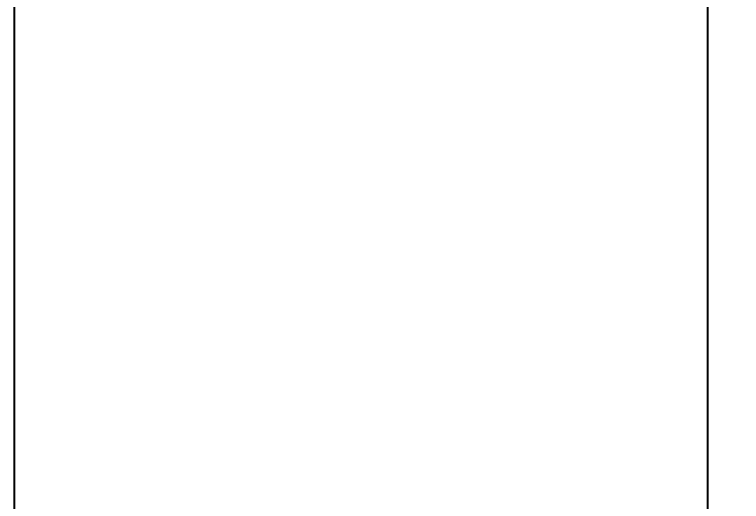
# Model space of a CAD drawing. Header units: millimetres. Extents: x -46397 to 283259, y -8690 to 23983.
# Drawn here: x 119281.6 to 119758.6, y 417.3 to 736.6 of the extents above; entities that cross this region are included whole.
import ezdxf

# ---------------------------------------------------------------- set-up
doc = ezdxf.new("R2010")
doc.units = ezdxf.units.MM
doc.layers.get('Defpoints').update_dxf_attribs({"lineweight": 0})
doc.layers.add('DUONGCHINH', color=7, linetype='Continuous', lineweight=25)
doc.layers.add('PHANTOM 2', color=8, linetype='Continuous', lineweight=0)
doc.layers.add('flashshoot', color=7, linetype='Continuous')
doc.styles.add('GHI CHÚ 1', font='isocp_IV25.ttf', dxfattribs={"width": 0.8})
doc.dimstyles.new('1-30SCALE', dxfattribs={"dimtxt": 75, "dimasz": 75, "dimexe": 37.5, "dimexo": 30, "dimgap": 30, "dimtad": 1, "dimtoh": 1, "dimdec": 0, "dimdsep": 46, "dimtxsty": 'GHI CHÚ 1', "dimcen": 0.09, "dimclrd": 256, "dimclre": 256, "dimclrt": 2, "dimadec": 0, "dimazin": 0, "dimtfac": 1, "dimtdec": 0, "dimtofl": 0, "dimtmove": 0, "dimatfit": 3, "dimfxl": 1, "dimlwd": 0, "dimlwe": 0, "dimarcsym": 0})

# ---------------------------------------------------------------- blocks, each defined once
blk = doc.blocks.new('A$Cda035db7')
at = {"layer": 'DUONGCHINH', "color": 2, "ltscale": 10}
blk.add_line((0, -3000), (-991, -3000), dxfattribs=at)
blk = doc.blocks.new('SD1-3')
at = {"layer": 'DUONGCHINH'}
blk.add_line((0, 3.7), (0, 1832.98), dxfattribs=at)
blk = doc.blocks.new('*D615')
at = {"layer": 'Defpoints', "color": 0, "transparency": 16777216}
for p in [(119781.61, 1493.36), (119281.61, 1290.65, -1.5), (119781.61, 470.55, -1.5)]:
    blk.add_point(p, dxfattribs=at)
at = {"layer": 'PHANTOM 2', "linetype": 'Continuous', "lineweight": 0, "transparency": 16777216}
for p, q in [((119281.61, 1320.65), (119281.61, 1523.36)), ((119781.61, 500.55), (119781.61, 1523.36)), ((119371.61, 1493.36), (119691.61, 1493.36))]:
    blk.add_line(p, q, dxfattribs=at)
at = {"layer": 'PHANTOM 2', "transparency": 16777216}
for points in [[(119371.61, 1508.36), (119371.61, 1478.36), (119281.61, 1493.36)], [(119691.61, 1508.36), (119691.61, 1478.36), (119781.61, 1493.36)]]:
    blk.add_solid(points, dxfattribs=at)
at = {"layer": 'PHANTOM 2', "color": 2, "transparency": 16777216, "insert": (119531.61, 1570.86), "char_height": 95, "attachment_point": 5, "style": 'GHI CHÚ 1'}
blk.add_mtext('500', dxfattribs=at)

msp = doc.modelspace()

# ---------------------------------------------------------------- block references
msp.add_blockref('SD1-3', (119736.61, -618.69, -1.5))
at = {"layer": 'flashshoot', "rotation": 270}
msp.add_blockref('A$Cda035db7', (122281.61, 299.65, -1.5), dxfattribs=at)

# ---------------------------------------------------------------- dimensions: what is measured, and where the dimension line sits
at = {"layer": 'PHANTOM 2'}
dim = msp.add_linear_dim(base=(119781.61, 1493.36), p1=(119281.61, 1290.65, -1.5), p2=(119781.61, 470.55, -1.5), dimstyle='1-30SCALE', override={"dimtxt": 95, "dimasz": 90, "dimexe": 30, "dimtmove": 1}, dxfattribs=at)
dim.commit()
dim.dimension.update_dxf_attribs({"geometry": '*D615', "text_midpoint": (119531.61, 1570.86)})

doc.saveas('drawing.dxf')
